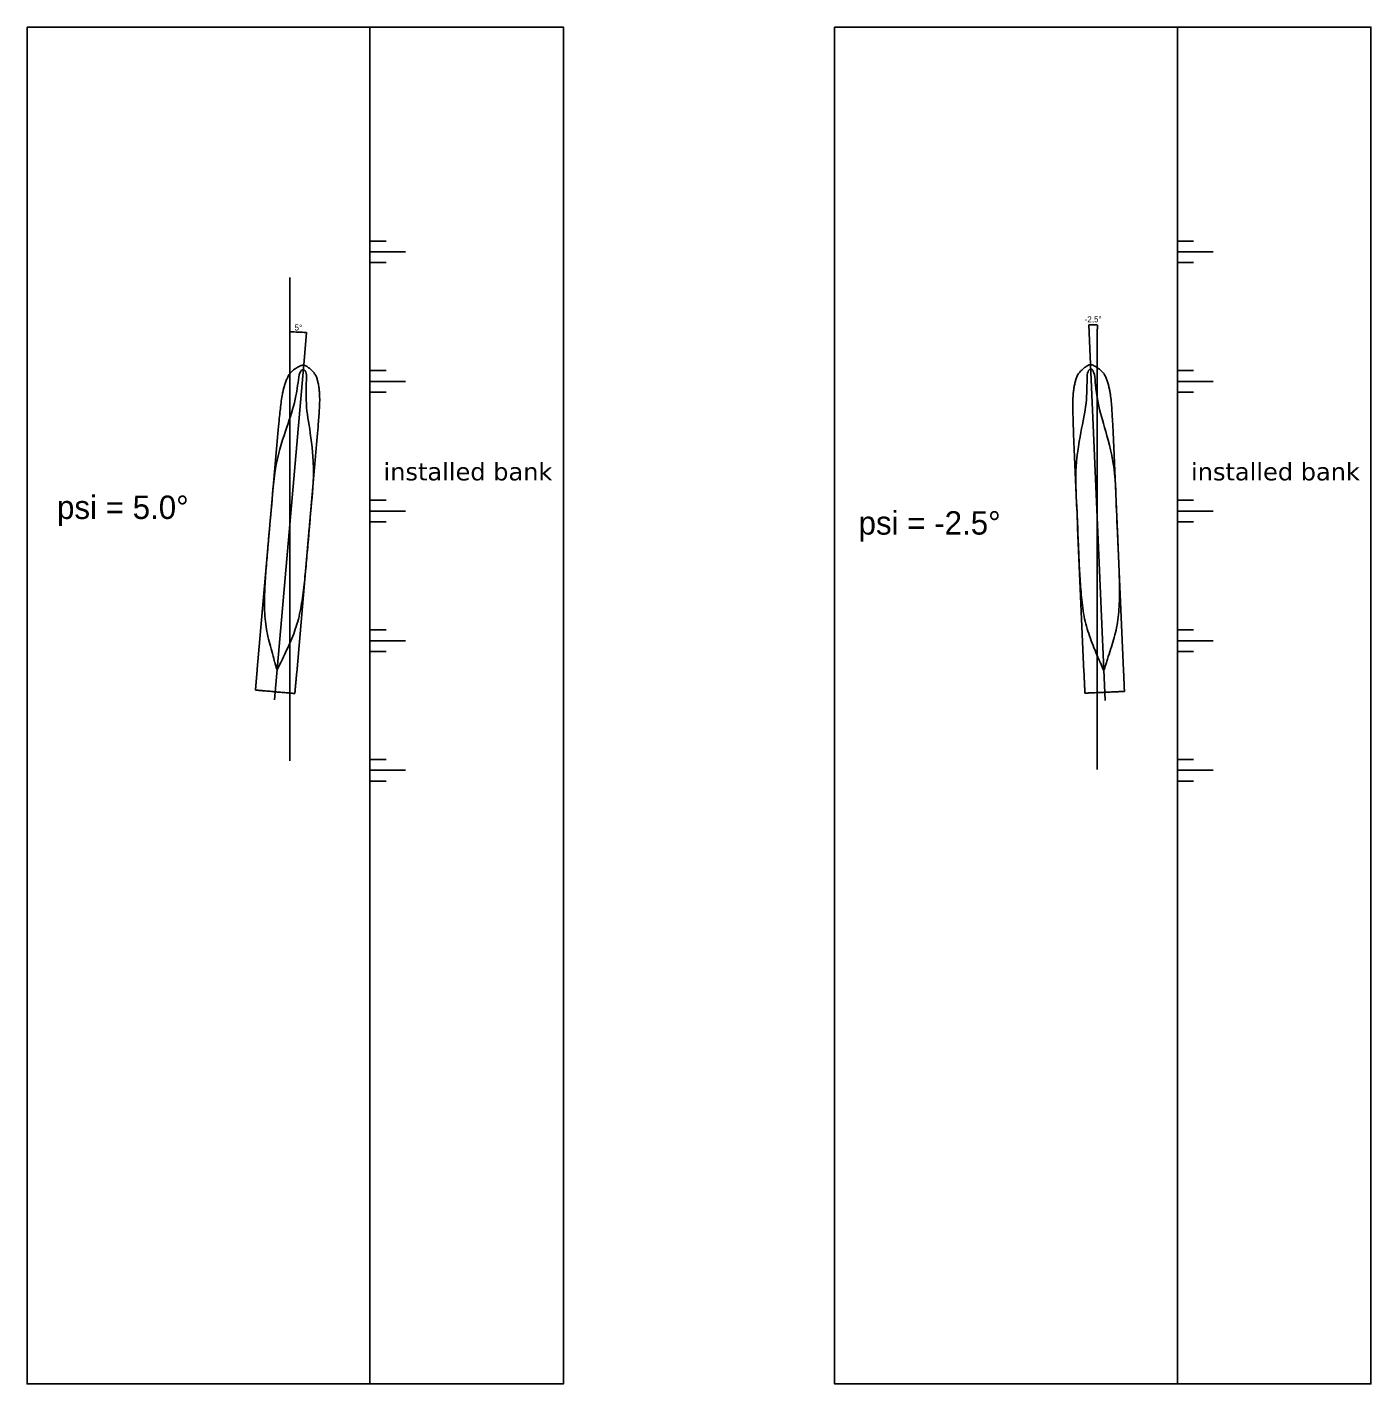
# Model space of a CAD drawing. Header units: millimetres. Extents: x -3509 to 35403, y 3238 to 21357.
# Drawn here: x 17455 to 35403, y 3238 to 21357 of the extents above; entities that cross this region are included whole.
import ezdxf

# ---------------------------------------------------------------- set-up
doc = ezdxf.new("R2010")
doc.units = ezdxf.units.MM
for name, color, linetype in [('Center', 7, 'Continuous'), ('Knuckle_lines', 7, 'Continuous'), ('waterlines', 7, 'Continuous')]:
    doc.layers.add(name, color=color, linetype=linetype)
doc.dimstyles.new('ISO-25', dxfattribs={"dimtxt": 2.5, "dimasz": 2.5, "dimexe": 1.25, "dimexo": 0.625, "dimtad": 1, "dimtxsty": 'Standard', "dimcen": 2.5, "dimadec": 0, "dimazin": 0, "dimtfac": 1, "dimtmove": 0, "dimatfit": 3, "dimfxl": 1, "dimarcsym": 0})

# ---------------------------------------------------------------- blocks, each defined once
blk = doc.blocks.new('*D1')
at = {"layer": 'Center', "color": 0, "lineweight": -2}
blk.add_line((21159, 16954), (21187, 17279), dxfattribs=at)
blk.add_arc((20963, 14722), 2565, 85.0558, 89.9442, dxfattribs=at)
at = {"layer": 'Center', "color": 0}
for points in [[(20966, 17287), (20966, 17288), (20963, 17288)], [(21185, 17279), (21185, 17278), (21187, 17278)]]:
    blk.add_solid(points, dxfattribs=at)
at = {"layer": 'Defpoints', "color": 0}
for p in [(20963, 18014), (21113, 17283), (21159, 16953), (20758, 12372), (20963, 11558)]:
    blk.add_point(p, dxfattribs=at)
at = {"layer": 'Center', "color": 0, "insert": (21078, 17345), "char_height": 80, "attachment_point": 5, "rotation": 357.5}
blk.add_mtext('5°', dxfattribs=at)
blk = doc.blocks.new('*D2')
at = {"layer": 'Center', "color": 0, "lineweight": -2}
for p, q in [((31652, 16960), (31634, 17381)), ((31750, 17324), (31750, 17383))]:
    blk.add_line(p, q, dxfattribs=at)
blk.add_arc((31750, 14722), 2660, 90.0539, 92.4461, dxfattribs=at)
at = {"layer": 'Center', "color": 0}
for points in [[(31636, 17379), (31636, 17380), (31634, 17379)], [(31747, 17382), (31747, 17381), (31750, 17382)]]:
    blk.add_solid(points, dxfattribs=at)
at = {"layer": 'Defpoints', "color": 0}
for p in [(31672, 17381), (31750, 17323), (31652, 16960), (31853, 12365), (31750, 11444)]:
    blk.add_point(p, dxfattribs=at)
at = {"layer": 'Center', "color": 0, "insert": (31694, 17448), "char_height": 80, "attachment_point": 5, "rotation": 1.1597}
blk.add_mtext('-2,5°', dxfattribs=at)

msp = doc.modelspace()

# ---------------------------------------------------------------- linework, layer by layer
for p, q in [((22033.458, 18500.855), (22248.558, 18500.855)), ((32819.648, 18500.855), (33034.747, 18500.855)), ((22033.458, 18357.555), (22509.021, 18357.555)), ((32819.648, 18357.555), (33295.21, 18357.555)), ((22033.458, 18214.254), (22248.558, 18214.254)), ((32819.648, 18214.254), (33034.747, 18214.254)), ((22033.458, 16769.492), (22248.558, 16769.492)), ((32819.648, 16769.492), (33034.747, 16769.492)), ((22033.458, 16626.191), (22509.021, 16626.191)), ((32819.648, 16626.191), (33295.21, 16626.191)), ((22033.458, 16482.891), (22248.558, 16482.891)), ((32819.648, 16482.891), (33034.747, 16482.891)), ((22033.458, 15038.129), (22248.558, 15038.129)), ((22033.458, 14894.828), (22509.021, 14894.828)), ((32819.648, 15038.129), (33034.747, 15038.129)), ((32819.648, 14894.828), (33295.21, 14894.828)), ((22033.458, 14751.528), (22248.558, 14751.528)), ((32819.648, 14751.528), (33034.747, 14751.528)), ((22033.458, 13306.766), (22248.558, 13306.766)), ((32819.648, 13306.766), (33034.747, 13306.766)), ((22033.458, 13163.465), (22509.021, 13163.465)), ((32819.648, 13163.465), (33295.21, 13163.465)), ((22033.458, 13020.164), (22248.558, 13020.164)), ((32819.648, 13020.164), (33034.747, 13020.164)), ((22033.458, 11575.402), (22248.558, 11575.402)), ((22033.458, 11432.102), (22509.021, 11432.102)), ((32819.648, 11575.402), (33034.747, 11575.402)), ((32819.648, 11432.102), (33295.21, 11432.102)), ((22033.458, 11288.801), (22248.558, 11288.801)), ((32819.648, 11288.801), (33034.747, 11288.801))]:
    msp.add_line(p, q)
for points in [[(17454.549, 21357.236), (22033.458, 21357.236), (22033.458, 3238.331), (17454.549, 3238.331)], [(22033.458, 21357.236), (24617.238, 21357.236), (24617.238, 3238.331), (22033.458, 3238.331)], [(28240.739, 21357.236), (32819.648, 21357.236), (32819.648, 3238.331), (28240.739, 3238.331)], [(32819.648, 21357.236), (35403.428, 21357.236), (35403.428, 3238.331), (32819.648, 3238.331)]]:
    msp.add_lwpolyline(points, close=True)
at = {"layer": 'Center'}
for p, q in [((20963.48, 11558.393), (20963.48, 18013.586)), ((31749.67, 11444.23), (31749.67, 17323.314))]:
    msp.add_line(p, q, dxfattribs=at)
at = {"layer": 'Center', "color": 4}
for p, q in [((20757.831, 12371.747), (21158.654, 16953.17)), ((31852.592, 12365.014), (31651.99, 16959.561))]:
    msp.add_line(p, q, dxfattribs=at)
at = {"layer": 'Knuckle_lines'}
for points in [[(20871.711, 16490.192), (20872.7, 16494.623), (20873.886, 16500.141), (20875.635, 16507.516), (20877.875, 16517.057), (20880.762, 16528.248), (20884.069, 16540.808), (20887.719, 16553.839), (20891.147, 16565.485), (20893.967, 16574.774), (20897.256, 16584.826), (20901.962, 16598.468), (20907.172, 16613.27), (20912.017, 16626.197), (20916.55, 16637.846), (20921.282, 16649.478), (20926.113, 16661.101), (20931.235, 16672.599), (20936.447, 16683.988), (20942.049, 16695.242), (20947.942, 16706.371), (20954.406, 16717.149), (20961.433, 16727.476), (20969.221, 16737.334), (20977.482, 16746.85), (20986.198, 16755.825), (20995.394, 16764.557), (21004.845, 16772.764), (21014.651, 16780.439), (21024.921, 16787.671), (21035.463, 16794.579), (21045.996, 16801.387), (21056.612, 16807.987), (21067.418, 16814.469), (21078.388, 16820.536), (21089.541, 16826.387), (21100.957, 16831.812), (21112.321, 16836.64), (21122.892, 16840.433), (21132.046, 16842.945), (21139.375, 16844.111), (21144.816, 16844.337), (21149.108, 16844.062)], [(21360.842, 16447.399), (21360.637, 16451.934), (21360.427, 16457.574), (21359.985, 16465.141), (21359.436, 16474.926), (21358.537, 16486.448), (21357.461, 16499.391), (21356.129, 16512.859), (21354.776, 16524.923), (21353.611, 16534.561), (21352.118, 16545.031), (21349.852, 16559.283), (21347.291, 16574.765), (21344.764, 16588.337), (21342.324, 16600.596), (21339.684, 16612.873), (21336.944, 16625.158), (21333.897, 16637.37), (21330.741, 16649.491), (21327.178, 16661.548), (21323.308, 16673.531), (21318.814, 16685.267), (21313.687, 16696.657), (21307.728, 16707.719), (21301.246, 16718.525), (21294.221, 16728.876), (21286.681, 16739.072), (21278.798, 16748.796), (21270.474, 16758.057), (21261.616, 16766.963), (21252.434, 16775.596), (21243.243, 16784.13), (21233.934, 16792.473), (21224.418, 16800.734), (21214.668, 16808.613), (21204.701, 16816.311), (21194.4, 16823.637), (21184.047, 16830.365), (21174.295, 16835.936), (21165.717, 16839.999), (21158.701, 16842.42), (21153.383, 16843.588), (21149.108, 16844.062)], [(31427.932, 16463.09), (31428.336, 16467.612), (31428.791, 16473.237), (31429.562, 16480.778), (31430.538, 16490.529), (31431.939, 16502.002), (31433.578, 16514.885), (31435.496, 16528.282), (31437.375, 16540.275), (31438.958, 16549.853), (31440.907, 16560.248), (31443.793, 16574.387), (31447.026, 16589.743), (31450.142, 16603.192), (31453.116, 16615.333), (31456.289, 16627.483), (31459.562, 16639.637), (31463.139, 16651.705), (31466.82, 16663.677), (31470.905, 16675.566), (31475.295, 16687.369), (31480.296, 16698.898), (31485.915, 16710.054), (31492.351, 16720.845), (31499.299, 16731.358), (31506.768, 16741.393), (31514.746, 16751.251), (31523.045, 16760.622), (31531.765, 16769.511), (31541.003, 16778.022), (31550.553, 16786.246), (31560.108, 16794.37), (31569.771, 16802.3), (31579.639, 16810.137), (31589.724, 16817.584), (31600.017, 16824.84), (31610.627, 16831.71), (31621.264, 16837.98), (31631.249, 16843.12), (31639.997, 16846.805), (31647.111, 16848.917), (31652.476, 16849.852), (31656.767, 16850.14)], [(31918.465, 16484.507), (31917.669, 16488.976), (31916.726, 16494.541), (31915.3, 16501.985), (31913.478, 16511.615), (31911.082, 16522.921), (31908.326, 16535.613), (31905.248, 16548.792), (31902.332, 16560.576), (31899.919, 16569.979), (31897.072, 16580.165), (31892.965, 16593.999), (31888.405, 16609.014), (31884.129, 16622.14), (31880.109, 16633.976), (31875.889, 16645.803), (31871.569, 16657.626), (31866.954, 16669.336), (31862.243, 16680.941), (31857.137, 16692.43), (31851.736, 16703.805), (31845.748, 16714.854), (31839.179, 16725.478), (31831.827, 16735.667), (31823.989, 16745.534), (31815.674, 16754.88), (31806.867, 16764.005), (31797.783, 16772.617), (31788.321, 16780.712), (31778.377, 16788.386), (31768.146, 16795.746), (31757.919, 16803.007), (31747.602, 16810.064), (31737.089, 16817.012), (31726.393, 16823.551), (31715.507, 16829.883), (31704.338, 16835.801), (31693.195, 16841.12), (31682.8, 16845.371), (31673.765, 16848.279), (31666.493, 16849.764), (31661.068, 16850.227), (31656.767, 16850.14)], [(20691.668, 14652.592), (20693.219, 14670.324), (20695.145, 14692.34), (20697.751, 14722.126), (20701.107, 14760.479), (20705.151, 14806.703), (20709.561, 14857.11), (20714.023, 14908.115), (20718.494, 14959.22), (20722.966, 15010.325), (20727.437, 15061.43), (20731.899, 15112.435), (20736.37, 15163.54), (20740.832, 15214.545), (20745.304, 15265.65), (20749.775, 15316.755), (20754.246, 15367.859), (20758.717, 15418.964), (20763.188, 15470.069), (20767.659, 15521.174), (20772.13, 15572.278), (20776.592, 15623.284), (20781.064, 15674.388), (20785.535, 15725.493), (20790.006, 15776.598), (20794.477, 15827.703), (20798.939, 15878.708), (20803.475, 15929.406), (20808.036, 15978.093), (20812.239, 16022.697), (20816.276, 16063.099), (20819.847, 16099.325), (20823.134, 16131.16), (20825.99, 16159.218), (20828.754, 16185.075), (20831.384, 16210.543), (20834.122, 16236.102), (20836.851, 16261.561), (20839.689, 16287.11), (20842.617, 16312.552), (20845.754, 16338.076), (20849.181, 16363.474), (20852.906, 16388.846), (20856.913, 16413.992), (20860.919, 16436.83), (20864.493, 16455.891), (20867.486, 16470.586), (20869.739, 16481.431), (20871.711, 16490.192)], [(21219.053, 14606.451), (21220.605, 14624.184), (21222.531, 14646.199), (21225.137, 14675.986), (21228.492, 14714.339), (21232.536, 14760.563), (21236.946, 14810.97), (21241.409, 14861.975), (21245.88, 14913.08), (21250.351, 14964.185), (21254.822, 15015.29), (21259.284, 15066.295), (21263.756, 15117.4), (21268.218, 15168.405), (21272.689, 15219.509), (21277.16, 15270.614), (21281.631, 15321.719), (21286.102, 15372.824), (21290.573, 15423.929), (21295.045, 15475.033), (21299.516, 15526.138), (21303.978, 15577.143), (21308.449, 15628.248), (21312.92, 15679.353), (21317.391, 15730.458), (21321.862, 15781.563), (21326.325, 15832.568), (21330.661, 15883.283), (21334.624, 15932.023), (21338.23, 15976.678), (21341.271, 16017.168), (21344.044, 16053.464), (21346.335, 16085.386), (21348.395, 16113.513), (21350.163, 16139.458), (21351.995, 16164.995), (21353.737, 16190.641), (21355.47, 16216.187), (21357.112, 16241.842), (21358.646, 16267.405), (21359.99, 16293.086), (21361.025, 16318.693), (21361.762, 16344.327), (21362.183, 16369.787), (21362.204, 16392.973), (21361.993, 16412.365), (21361.598, 16427.357), (21361.262, 16438.428), (21360.842, 16447.399)], [(31489.285, 14617.71), (31488.509, 14635.493), (31487.545, 14657.572), (31486.24, 14687.443), (31484.561, 14725.906), (31482.537, 14772.262), (31480.33, 14822.814), (31478.097, 14873.965), (31475.859, 14925.217), (31473.621, 14976.468), (31471.384, 15027.719), (31469.15, 15078.87), (31466.913, 15130.121), (31464.679, 15181.273), (31462.442, 15232.524), (31460.204, 15283.775), (31457.966, 15335.026), (31455.729, 15386.277), (31453.491, 15437.528), (31451.253, 15488.78), (31449.016, 15540.031), (31446.782, 15591.182), (31444.545, 15642.433), (31442.307, 15693.684), (31440.069, 15744.936), (31437.832, 15796.187), (31435.598, 15847.338), (31433.478, 15898.194), (31431.645, 15947.061), (31429.99, 15991.831), (31428.719, 16032.414), (31427.531, 16068.797), (31426.634, 16100.788), (31425.804, 16128.979), (31425.169, 16154.976), (31424.452, 16180.569), (31423.831, 16206.266), (31423.214, 16231.864), (31422.692, 16257.566), (31422.275, 16283.172), (31422.053, 16308.887), (31422.135, 16334.514), (31422.517, 16360.156), (31423.207, 16385.61), (31424.198, 16408.775), (31425.254, 16428.14), (31426.303, 16443.1), (31427.122, 16454.146), (31427.932, 16463.09)], [(32018.181, 14640.802), (32017.405, 14658.585), (32016.441, 14680.664), (32015.137, 14710.535), (32013.457, 14748.999), (32011.433, 14795.354), (32009.226, 14845.906), (32006.993, 14897.057), (32004.755, 14948.309), (32002.518, 14999.56), (32000.28, 15050.811), (31998.047, 15101.962), (31995.809, 15153.213), (31993.576, 15204.365), (31991.338, 15255.616), (31989.1, 15306.867), (31986.863, 15358.118), (31984.625, 15409.369), (31982.387, 15460.621), (31980.149, 15511.872), (31977.912, 15563.123), (31975.679, 15614.274), (31973.441, 15665.525), (31971.203, 15716.777), (31968.965, 15768.028), (31966.728, 15819.279), (31964.494, 15870.43), (31962.174, 15921.277), (31959.742, 15970.118), (31957.488, 16014.862), (31955.217, 16055.402), (31953.23, 16091.749), (31951.335, 16123.697), (31949.705, 16151.853), (31948.071, 16177.806), (31946.555, 16203.365), (31944.934, 16229.018), (31943.318, 16254.572), (31941.598, 16280.221), (31939.782, 16305.767), (31937.762, 16331.403), (31935.446, 16356.926), (31932.831, 16382.436), (31929.925, 16407.734), (31926.919, 16430.724), (31924.179, 16449.923), (31921.831, 16464.735), (31920.052, 16475.668), (31918.465, 16484.507)], [(20504.479, 12503.829), (20504.749, 12506.918), (20504.972, 12510.612), (20505.425, 12515.793), (20506, 12522.367), (20506.689, 12530.237), (20507.339, 12538.813), (20508.106, 12547.58), (20508.873, 12556.346), (20509.54, 12565.122), (20510.307, 12573.888), (20511.074, 12582.655), (20511.741, 12591.43), (20512.508, 12600.196), (20513.275, 12608.963), (20514.042, 12617.729), (20514.809, 12626.496), (20515.476, 12635.271), (20516.235, 12643.938), (20517.002, 12652.705), (20517.769, 12661.471), (20518.536, 12670.238), (20519.303, 12679.004), (20519.97, 12687.779), (20520.737, 12696.546), (20521.504, 12705.312), (20522.271, 12714.079), (20523.038, 12722.845), (20523.805, 12731.612), (20524.572, 12740.378), (20525.339, 12749.145), (20525.989, 12757.721), (20526.686, 12765.69), (20527.261, 12772.265), (20527.706, 12777.346), (20528.037, 12781.131), (20696.448, 14707.233)], [(32111.465, 12485.92), (32111.329, 12489.017), (32111.268, 12492.717), (32111.041, 12497.913), (32110.753, 12504.506), (32110.409, 12512.399), (32110.133, 12520.995), (32109.75, 12529.787), (32109.366, 12538.578), (32109.082, 12547.374), (32108.698, 12556.166), (32108.314, 12564.957), (32108.03, 12573.753), (32107.646, 12582.545), (32107.262, 12591.337), (32106.879, 12600.128), (32106.495, 12608.92), (32106.211, 12617.716), (32105.831, 12626.408), (32105.447, 12635.199), (32105.064, 12643.991), (32104.68, 12652.782), (32104.296, 12661.574), (32104.012, 12670.37), (32103.628, 12679.162), (32103.244, 12687.953), (32102.86, 12696.745), (32102.477, 12705.537), (32102.093, 12714.328), (32101.709, 12723.12), (32101.325, 12731.911), (32101.05, 12740.508), (32100.701, 12748.5), (32100.413, 12755.094), (32100.19, 12760.189), (32100.025, 12763.985), (32015.789, 14695.599)], [(21030.27, 12457.829), (21030.54, 12460.917), (21030.963, 12464.594), (21031.416, 12469.774), (21031.991, 12476.349), (21032.679, 12484.219), (21033.529, 12492.778), (21034.296, 12501.544), (21035.063, 12510.311), (21035.929, 12519.068), (21036.696, 12527.835), (21037.463, 12536.602), (21038.33, 12545.359), (21039.097, 12554.126), (21039.864, 12562.892), (21040.631, 12571.659), (21041.398, 12580.425), (21042.264, 12589.183), (21043.022, 12597.85), (21043.789, 12606.617), (21044.556, 12615.383), (21045.323, 12624.15), (21046.09, 12632.916), (21046.957, 12641.674), (21047.724, 12650.44), (21048.491, 12659.207), (21049.258, 12667.973), (21050.025, 12676.74), (21050.792, 12685.506), (21051.559, 12694.273), (21052.326, 12703.039), (21053.175, 12711.598), (21053.872, 12719.568), (21054.447, 12726.142), (21054.892, 12731.223), (21055.223, 12735.009), (21223.834, 14661.093)], [(31584.167, 12462.897), (31584.032, 12465.994), (31583.77, 12469.686), (31583.544, 12474.882), (31583.256, 12481.475), (31582.911, 12489.368), (31582.436, 12497.955), (31582.052, 12506.747), (31581.668, 12515.538), (31581.185, 12524.326), (31580.801, 12533.117), (31580.417, 12541.909), (31579.933, 12550.696), (31579.549, 12559.488), (31579.166, 12568.279), (31578.782, 12577.071), (31578.398, 12585.863), (31577.914, 12594.65), (31577.535, 12603.342), (31577.151, 12612.133), (31576.767, 12620.925), (31576.383, 12629.717), (31575.999, 12638.508), (31575.515, 12647.295), (31575.132, 12656.087), (31574.748, 12664.879), (31574.364, 12673.67), (31573.98, 12682.462), (31573.596, 12691.254), (31573.212, 12700.045), (31572.828, 12708.837), (31572.353, 12717.424), (31572.004, 12725.417), (31571.717, 12732.01), (31571.494, 12737.105), (31571.328, 12740.902), (31486.893, 14672.507)], [(20767.374, 12480.829), (20759.106, 12481.552), (20748.845, 12482.45), (20734.998, 12483.662), (20717.266, 12485.213), (20696.246, 12487.052), (20674.33, 12488.969), (20654.306, 12490.721), (20636.474, 12492.281), (20621.033, 12493.632), (20608.183, 12494.757), (20598.121, 12495.637), (20590.251, 12496.325), (20583.875, 12496.883), (20578.695, 12497.336), (20574.81, 12497.676), (20571.722, 12497.946), (20569.032, 12498.182), (20566.641, 12498.391), (20564.25, 12498.6), (20561.959, 12498.801), (20559.568, 12499.01), (20557.277, 12499.21), (20554.986, 12499.411), (20552.694, 12499.611), (20550.403, 12499.812), (20548.112, 12500.012), (20545.92, 12500.204), (20543.629, 12500.404), (20541.437, 12500.596), (20539.345, 12500.779), (20537.253, 12500.962), (20535.261, 12501.136), (20533.368, 12501.302), (20531.675, 12501.45), (20530.081, 12501.59), (20528.686, 12501.712), (20527.391, 12501.825), (20526.096, 12501.938), (20524.901, 12502.043), (20523.705, 12502.147), (20522.609, 12502.243), (20521.514, 12502.339), (20520.418, 12502.435), (20519.422, 12502.522), (20518.326, 12502.618), (20517.33, 12502.705), (20516.433, 12502.784), (20515.238, 12502.888), (20513.743, 12503.019), (20511.95, 12503.176), (20510.157, 12503.333), (20508.463, 12503.481), (20506.969, 12503.612), (20505.873, 12503.707), (20505.176, 12503.768), (20504.778, 12503.803), (20504.578, 12503.821), (20504.479, 12503.829)], [(20767.374, 12480.829), (20775.643, 12480.106), (20785.904, 12479.208), (20799.751, 12477.996), (20817.483, 12476.445), (20838.503, 12474.606), (20860.419, 12472.689), (20880.443, 12470.937), (20898.274, 12469.377), (20913.715, 12468.026), (20926.566, 12466.902), (20936.628, 12466.021), (20944.498, 12465.333), (20950.874, 12464.775), (20956.054, 12464.322), (20959.939, 12463.982), (20963.027, 12463.712), (20965.717, 12463.476), (20968.108, 12463.267), (20970.499, 12463.058), (20972.79, 12462.858), (20975.181, 12462.648), (20977.472, 12462.448), (20979.763, 12462.247), (20982.054, 12462.047), (20984.346, 12461.847), (20986.637, 12461.646), (20988.829, 12461.454), (20991.12, 12461.254), (20993.311, 12461.062), (20995.403, 12460.879), (20997.495, 12460.696), (20999.488, 12460.522), (21001.381, 12460.356), (21003.074, 12460.208), (21004.668, 12460.069), (21006.063, 12459.947), (21007.358, 12459.833), (21008.653, 12459.72), (21009.848, 12459.615), (21011.044, 12459.511), (21012.139, 12459.415), (21013.235, 12459.319), (21014.331, 12459.223), (21015.327, 12459.136), (21016.423, 12459.04), (21017.419, 12458.953), (21018.316, 12458.875), (21019.511, 12458.77), (21021.006, 12458.639), (21022.799, 12458.482), (21024.592, 12458.325), (21026.285, 12458.177), (21027.78, 12458.047), (21028.876, 12457.951), (21029.573, 12457.89), (21029.971, 12457.855), (21030.171, 12457.837), (21030.27, 12457.829)], [(31847.816, 12474.408), (31839.524, 12474.046), (31829.234, 12473.597), (31815.347, 12472.991), (31797.564, 12472.214), (31776.484, 12471.294), (31754.505, 12470.334), (31734.424, 12469.458), (31716.541, 12468.677), (31701.056, 12468.001), (31688.168, 12467.438), (31678.078, 12466.998), (31670.185, 12466.653), (31663.791, 12466.374), (31658.596, 12466.147), (31654.7, 12465.977), (31651.603, 12465.842), (31648.905, 12465.724), (31646.508, 12465.619), (31644.11, 12465.514), (31641.812, 12465.414), (31639.414, 12465.309), (31637.117, 12465.209), (31634.819, 12465.109), (31632.521, 12465.008), (31630.223, 12464.908), (31627.925, 12464.808), (31625.727, 12464.712), (31623.43, 12464.612), (31621.232, 12464.516), (31619.134, 12464.424), (31617.036, 12464.332), (31615.038, 12464.245), (31613.139, 12464.162), (31611.441, 12464.088), (31609.843, 12464.018), (31608.444, 12463.957), (31607.145, 12463.901), (31605.846, 12463.844), (31604.647, 12463.791), (31603.449, 12463.739), (31602.35, 12463.691), (31601.251, 12463.643), (31600.152, 12463.595), (31599.153, 12463.552), (31598.054, 12463.504), (31597.055, 12463.46), (31596.156, 12463.421), (31594.957, 12463.368), (31593.458, 12463.303), (31591.66, 12463.224), (31589.862, 12463.146), (31588.163, 12463.072), (31586.665, 12463.006), (31585.566, 12462.958), (31584.866, 12462.928), (31584.467, 12462.91), (31584.267, 12462.902), (31584.167, 12462.897)], [(31847.816, 12474.408), (31856.108, 12474.77), (31866.398, 12475.22), (31880.285, 12475.826), (31898.068, 12476.603), (31919.148, 12477.523), (31941.127, 12478.482), (31961.208, 12479.359), (31979.091, 12480.14), (31994.576, 12480.816), (32007.464, 12481.379), (32017.554, 12481.819), (32025.447, 12482.164), (32031.841, 12482.443), (32037.036, 12482.67), (32040.932, 12482.84), (32044.029, 12482.975), (32046.726, 12483.093), (32049.124, 12483.198), (32051.522, 12483.302), (32053.82, 12483.403), (32056.217, 12483.507), (32058.515, 12483.608), (32060.813, 12483.708), (32063.111, 12483.808), (32065.409, 12483.909), (32067.706, 12484.009), (32069.904, 12484.105), (32072.202, 12484.205), (32074.4, 12484.301), (32076.498, 12484.393), (32078.596, 12484.485), (32080.594, 12484.572), (32082.492, 12484.655), (32084.191, 12484.729), (32085.789, 12484.799), (32087.188, 12484.86), (32088.487, 12484.916), (32089.785, 12484.973), (32090.984, 12485.025), (32092.183, 12485.078), (32093.282, 12485.126), (32094.381, 12485.174), (32095.48, 12485.222), (32096.479, 12485.265), (32097.578, 12485.313), (32098.577, 12485.357), (32099.476, 12485.396), (32100.675, 12485.449), (32102.174, 12485.514), (32103.972, 12485.592), (32105.77, 12485.671), (32107.468, 12485.745), (32108.967, 12485.811), (32110.066, 12485.859), (32110.765, 12485.889), (32111.165, 12485.907), (32111.365, 12485.915), (32111.465, 12485.92)]]:
    msp.add_lwpolyline(points, dxfattribs=at)
at = {"layer": 'waterlines'}
for points in [[(21143.635, 16781.501), (21128.292, 16780.535), (21114.82, 16769.969), (21105.854, 16754.692), (21098.43, 16738.678), (21090.279, 16715.5), (21083.492, 16682.667), (21078.34, 16647.883), (21073.389, 16613.083), (21067.571, 16571.833), (21061.616, 16531.297), (21055.666, 16494.275), (21052.321, 16474.391), (21051.708, 16470.831), (21045.023, 16434.576), (21035.955, 16390.599), (21024.355, 16340.619), (21012.354, 16294.088), (21000.169, 16251.187), (20985.763, 16203.561), (20971.107, 16157.664), (20956.426, 16113.777), (20939.759, 16065.546), (20922.125, 16014.288), (20904.567, 15961.617), (20885.959, 15903.819), (20867.515, 15845.605), (20848.22, 15782.246), (20830.519, 15721.056), (20816.179, 15667.301), (20797.869, 15591.107), (20782.362, 15515.972), (20772.765, 15462.505), (20763.93, 15406.261), (20753.358, 15327.885), (20744.503, 15250.763), (20737.941, 15186.089), (20732.037, 15119.751), (20726.621, 15050.961), (20721.428, 14985.866), (20714.214, 14907.998), (20708.48, 14844.757), (20702.784, 14770.471), (20697.049, 14704.922), (20691.868, 14654.883), (20691.668, 14652.592), (20688.565, 14617.127), (20684.155, 14566.72), (20679.954, 14518.703), (20677.775, 14493.798), (20677.2, 14487.223), (20674.463, 14455.943), (20671.291, 14419.681), (20668.118, 14383.42), (20664.946, 14347.158), (20661.765, 14310.797), (20658.701, 14274.627), (20655.881, 14241.245), (20652.816, 14205.075), (20649.843, 14168.796), (20646.961, 14132.409), (20644.169, 14095.913), (20641.913, 14064.39), (20639.339, 14028.076), (20636.963, 13991.745), (20634.989, 13959.996), (20632.795, 13923.448), (20630.917, 13887.073), (20629.301, 13853.687), (20627.84, 13817.477), (20626.66, 13781.041), (20625.579, 13744.596), (20624.897, 13708.117), (20624.514, 13671.611), (20624.538, 13635.171), (20625.052, 13598.587), (20626.271, 13562.041), (20627.989, 13525.452), (20630.413, 13488.902), (20633.055, 13457.151), (20637.146, 13420.154), (20641.551, 13386.743), (20647.046, 13349.723), (20652.378, 13317.736), (20657.971, 13286.43), (20664.541, 13252.528), (20671.874, 13218.158), (20679.272, 13185.69), (20687.004, 13153.594), (20695.161, 13121.762), (20703.508, 13089.813), (20712.686, 13055.884), (20721.496, 13023.493), (20730.38, 12990.794), (20739.481, 12958.277), (20748.3, 12925.985), (20755.432, 12897.355), (20760.867, 12880.316), (20761.983, 12877.007), (20768.399, 12853.96), (20775.273, 12829.267), (20781.615, 12806.527), (20787.957, 12783.788), (20792.388, 12766.737)], [(21143.635, 16781.501), (21158.576, 16777.885), (21170.009, 16765.14), (21176.186, 16748.539), (21180.716, 16731.479), (21184.718, 16707.238), (21185.701, 16673.725), (21184.734, 16638.575), (21183.568, 16603.443), (21182.134, 16561.81), (21180.96, 16520.856), (21180.39, 16483.363), (21180.232, 16463.2), (21180.217, 16459.588), (21180.505, 16422.722), (21181.798, 16377.839), (21184.543, 16326.605), (21188.282, 16278.697), (21192.833, 16234.331), (21198.749, 16184.927), (21205.213, 16137.182), (21212.05, 16091.412), (21220.088, 16041.02), (21228.554, 15987.478), (21236.699, 15932.56), (21244.988, 15872.408), (21253.042, 15811.876), (21261.043, 15746.128), (21267.849, 15682.794), (21272.636, 15627.366), (21277.437, 15549.15), (21279.662, 15472.464), (21279.828, 15418.143), (21278.763, 15361.219), (21275.564, 15282.198), (21270.892, 15204.71), (21266.124, 15139.879), (21260.419, 15073.523), (21253.807, 15004.838), (21247.618, 14939.83), (21241.201, 14861.893), (21235.866, 14798.617), (21228.576, 14724.47), (21222.841, 14658.921), (21219.254, 14608.743), (21219.053, 14606.451), (21215.951, 14570.987), (21211.541, 14520.579), (21207.34, 14472.563), (21205.161, 14447.658), (21204.586, 14441.083), (21201.849, 14409.802), (21198.676, 14373.541), (21195.504, 14337.279), (21192.331, 14301.018), (21189.15, 14264.657), (21185.887, 14228.504), (21182.868, 14195.14), (21179.604, 14158.987), (21176.232, 14122.743), (21172.752, 14086.408), (21169.164, 14049.982), (21165.912, 14018.546), (21162.142, 13982.337), (21158.172, 13946.145), (21154.604, 13914.535), (21150.418, 13878.162), (21145.95, 13842.014), (21141.744, 13808.854), (21136.895, 13772.94), (21131.731, 13736.853), (21126.466, 13700.774), (21120.803, 13664.731), (21114.841, 13628.713), (21108.49, 13592.83), (21101.631, 13556.891), (21094.084, 13521.113), (21086.039, 13485.378), (21077.306, 13449.804), (21069.189, 13418.994), (21058.736, 13383.269), (21048.596, 13351.131), (21036.757, 13315.627), (21025.951, 13285.053), (21015.007, 13255.193), (21002.65, 13222.947), (20989.46, 13190.373), (20976.536, 13159.683), (20963.348, 13129.417), (20949.788, 13099.485), (20936.02, 13069.471), (20921.09, 13037.651), (20906.788, 13007.282), (20892.361, 12976.622), (20877.752, 12946.18), (20863.46, 12915.91), (20851.465, 12888.953), (20843.153, 12873.117), (20841.479, 12870.051), (20831.159, 12848.469), (20820.102, 12825.345), (20809.907, 12804.052), (20799.712, 12782.76), (20792.388, 12766.737)], [(31659.507, 16787.4), (31644.421, 16784.439), (31632.444, 16772.205), (31625.549, 16755.888), (31620.279, 16739.042), (31615.222, 16714.999), (31612.779, 16681.561), (31612.212, 16646.402), (31611.845, 16611.253), (31611.461, 16569.597), (31610.848, 16528.631), (31609.782, 16491.149), (31609.06, 16470.998), (31608.917, 16467.388), (31607.021, 16430.571), (31603.772, 16385.786), (31598.794, 16334.72), (31592.969, 16287.021), (31586.488, 16242.896), (31578.422, 16193.798), (31569.882, 16146.38), (31561.055, 16100.952), (31550.826, 16050.958), (31540.033, 15997.837), (31529.501, 15943.325), (31518.596, 15883.593), (31507.908, 15823.469), (31497.048, 15758.134), (31487.486, 15695.157), (31480.285, 15639.99), (31472.077, 15562.058), (31466.509, 15485.542), (31463.974, 15431.28), (31462.555, 15374.364), (31462.304, 15295.278), (31463.591, 15217.66), (31465.527, 15152.682), (31468.332, 15086.141), (31471.942, 15017.233), (31475.289, 14952.017), (31478.301, 14873.874), (31480.871, 14810.426), (31484.92, 14736.032), (31487.79, 14670.294), (31489.185, 14620.007), (31489.285, 14617.71), (31490.838, 14582.143), (31493.045, 14531.592), (31495.148, 14483.437), (31496.238, 14458.461), (31496.526, 14451.868), (31497.896, 14420.497), (31499.483, 14384.132), (31501.071, 14347.767), (31502.659, 14311.401), (31504.251, 14274.936), (31505.934, 14238.675), (31507.495, 14205.211), (31509.179, 14168.95), (31510.966, 14132.593), (31512.858, 14096.141), (31514.854, 14059.594), (31516.732, 14028.045), (31518.919, 13991.706), (31521.306, 13955.376), (31523.493, 13923.641), (31526.088, 13887.119), (31528.975, 13850.811), (31531.73, 13817.499), (31535.008, 13781.408), (31538.593, 13745.13), (31542.279, 13708.856), (31546.365, 13672.6), (31550.75, 13636.357), (31555.53, 13600.231), (31560.814, 13564.027), (31566.793, 13527.953), (31573.272, 13491.901), (31580.446, 13455.98), (31587.21, 13424.846), (31596.095, 13388.699), (31604.824, 13356.148), (31615.103, 13320.163), (31624.565, 13289.146), (31634.196, 13258.837), (31645.135, 13226.083), (31656.891, 13192.964), (31668.464, 13161.739), (31680.319, 13130.927), (31692.561, 13100.432), (31705.007, 13069.846), (31718.535, 13037.405), (31731.498, 13006.441), (31744.574, 12975.182), (31757.841, 12944.131), (31770.8, 12913.267), (31781.608, 12885.812), (31789.221, 12869.629), (31790.759, 12866.493), (31800.128, 12844.481), (31810.166, 12820.896), (31819.423, 12799.179), (31828.679, 12777.462), (31835.297, 12761.135)], [(31659.507, 16787.4), (31674.792, 16785.765), (31687.791, 16774.621), (31696.082, 16758.968), (31702.8, 16742.645), (31709.932, 16719.134), (31715.281, 16686.036), (31718.91, 16651.061), (31722.339, 16616.077), (31726.352, 16574.613), (31730.534, 16533.856), (31734.862, 16496.61), (31737.338, 16476.599), (31737.794, 16473.015), (31742.892, 16436.503), (31750.032, 16392.172), (31759.441, 16341.734), (31769.401, 16294.724), (31779.704, 16251.332), (31792.018, 16203.124), (31804.658, 16156.631), (31817.411, 16112.145), (31831.958, 16063.233), (31847.34, 16011.254), (31862.584, 15957.868), (31878.653, 15899.313), (31894.54, 15840.35), (31911.053, 15776.209), (31926.068, 15714.305), (31938.049, 15659.976), (31953.019, 15583.056), (31965.234, 15507.317), (31972.489, 15453.482), (31978.863, 15396.906), (31986.005, 15318.143), (31991.488, 15240.708), (31995.223, 15175.809), (31998.228, 15109.277), (32000.638, 15040.317), (32002.987, 14975.057), (32006.797, 14896.949), (32009.767, 14833.518), (32012.217, 14759.054), (32015.088, 14693.317), (32018.081, 14643.099), (32018.181, 14640.802), (32019.734, 14605.235), (32021.941, 14554.684), (32024.044, 14506.53), (32025.134, 14481.553), (32025.422, 14474.96), (32026.792, 14443.589), (32028.379, 14407.224), (32029.967, 14370.859), (32031.555, 14334.493), (32033.147, 14298.028), (32034.631, 14261.758), (32035.992, 14228.286), (32037.475, 14192.016), (32038.863, 14155.642), (32040.156, 14119.164), (32041.353, 14082.581), (32042.231, 14050.989), (32043.22, 14014.598), (32044.008, 13978.198), (32044.596, 13946.393), (32045.193, 13909.784), (32045.482, 13873.362), (32045.641, 13839.937), (32045.521, 13803.697), (32045.111, 13767.245), (32044.601, 13730.788), (32043.691, 13694.313), (32042.481, 13657.826), (32040.868, 13621.421), (32038.759, 13584.894), (32035.946, 13548.437), (32032.634, 13511.958), (32028.619, 13475.548), (32024.594, 13443.942), (32018.893, 13407.158), (32013.035, 13373.971), (32005.931, 13337.227), (31999.208, 13305.503), (31992.255, 13274.47), (31984.212, 13240.887), (31975.388, 13206.87), (31966.58, 13174.755), (31957.455, 13143.027), (31947.918, 13111.581), (31938.185, 13080.027), (31927.536, 13046.53), (31917.321, 13014.554), (31907.019, 12982.274), (31896.509, 12950.185), (31886.29, 12918.309), (31877.916, 12890.017), (31871.742, 12873.232), (31870.483, 12869.974), (31863.068, 12847.229), (31855.124, 12822.859), (31847.795, 12800.418), (31840.467, 12777.977), (31835.297, 12761.135)]]:
    msp.add_lwpolyline(points, dxfattribs=at)

# ---------------------------------------------------------------- texts
at = {"char_height": 234.14979, "width": 30932.92402, "attachment_point": 1}
for insert in [(22215.367, 15538.419), (33001.557, 15538.419)]:
    msp.add_mtext('{\\fVerdana|b0|i0|c0|p34;installed bank}', dxfattribs=dict(at, insert=insert))
at = {"layer": 'Center'}
for s, p in [('psi = 5.0°', (17853.887, 14788.634)), ('psi = -2.5°', (28560.458, 14580.064))]:
    msp.add_text(s, height=312.5, dxfattribs=at).set_placement(p)

# ---------------------------------------------------------------- dimensions: what is measured, and where the dimension line sits
dim = msp.add_angular_dim_2l(base=(21112.648, 17283.439), line1=((20963.48, 11558.393), (20963.48, 18013.586)), line2=((20757.831, 12371.747), (21158.654, 16953.17)), dimstyle='ISO-25', override={"dimtxt": 80, "dimgap": 20}, dxfattribs=at)
dim.commit()
dim.dimension.update_dxf_attribs({"geometry": '*D1', "text_midpoint": (21078.001, 17345.281)})
dim = msp.add_angular_dim_2l(base=(31672.318, 17380.742), line1=((31749.67, 11444.23), (31749.67, 17323.314)), line2=((31852.592, 12365.014), (31651.99, 16959.561)), text='-2,5°', dimstyle='ISO-25', override={"dimtxt": 80, "dimgap": 20, "dimadec": 1}, dxfattribs=at)
dim.commit()
dim.dimension.update_dxf_attribs({"geometry": '*D2', "text_midpoint": (31695.841, 17381.322), "dimtype": 162})

doc.saveas('drawing.dxf')
